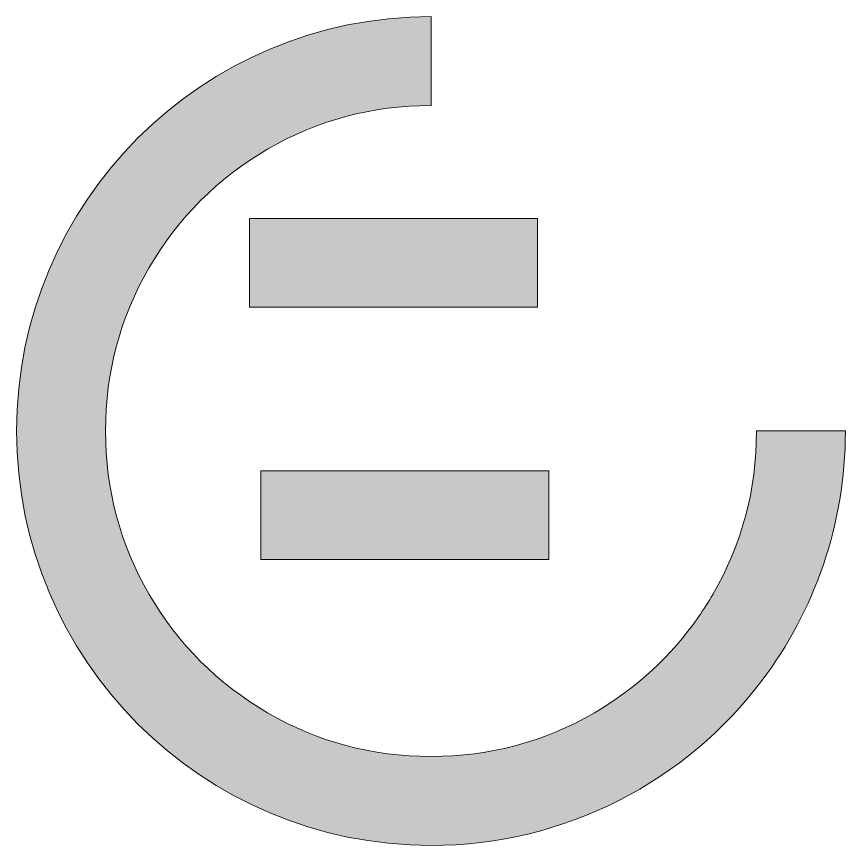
# Model space of a CAD drawing. Header units: inches. Extents: x 166 to 310, y 355 to 428.
# Drawn here: x 165.6 to 238.7, y 354.9 to 428 of the extents above; entities that cross this region are included whole.
import ezdxf

# ---------------------------------------------------------------- set-up
doc = ezdxf.new("R2010")
doc.units = ezdxf.units.IN
doc.header["$MEASUREMENT"] = 0
doc.layers.add('Ebene 1', color=7, linetype='Continuous')

# ---------------------------------------------------------------- blocks, each defined once
blk = doc.blocks.new('block 3')
at = {"layer": 'Ebene 1', "true_color": 0x757575}
h = blk.add_hatch(color=8, dxfattribs=at)
h.dxf.hatch_style = 2
edge = h.paths.add_edge_path()
edge.add_spline(control_points=[(238.658, 391.463), (238.658, 383.214), (235.924, 375.602), (231.314, 369.487), (224.645, 360.642), (214.051, 354.926), (202.124, 354.926), (181.946, 354.926), (165.587, 371.284), (165.587, 391.463), (165.587, 411.642), (181.946, 428), (202.124, 428), (202.124, 428), (202.124, 420.155), (202.124, 420.155), (196.918, 420.155), (192.116, 418.874), (187.723, 416.309), (183.325, 413.741), (179.846, 410.262), (177.278, 405.865), (174.713, 401.471), (173.432, 396.669), (173.432, 391.463), (173.432, 386.26), (174.713, 381.458), (177.278, 377.061), (179.843, 372.667), (183.325, 369.184), (187.719, 366.619), (192.116, 364.054), (196.918, 362.77), (202.124, 362.77), (207.328, 362.77), (212.129, 364.054), (216.526, 366.619), (220.245, 368.789), (223.307, 371.612), (225.712, 375.089), (226.155, 375.723), (226.573, 376.382), (226.968, 377.061), (229.533, 381.458), (230.817, 386.26), (230.817, 391.463), (230.817, 391.463), (238.658, 391.463), (238.658, 391.463)], knot_values=[0, 0, 0, 0, 1, 1, 1, 2, 2, 2, 3, 3, 3, 4, 4, 4, 5, 5, 5, 6, 6, 6, 7, 7, 7, 8, 8, 8, 9, 9, 9, 10, 10, 10, 11, 11, 11, 12, 12, 12, 13, 13, 13, 14, 14, 14, 15, 15, 15, 16, 16, 16, 16], degree=3, periodic=1)
at = {"layer": 'Ebene 1', "lineweight": 0}
blk.add_open_spline([(238.658, 391.463), (238.658, 383.214), (235.924, 375.602), (231.314, 369.487), (224.645, 360.642), (214.051, 354.926), (202.124, 354.926), (181.946, 354.926), (165.587, 371.284), (165.587, 391.463), (165.587, 411.642), (181.946, 428), (202.124, 428), (202.124, 428), (202.124, 420.155), (202.124, 420.155), (196.918, 420.155), (192.116, 418.874), (187.723, 416.309), (183.325, 413.741), (179.846, 410.262), (177.278, 405.865), (174.713, 401.471), (173.432, 396.669), (173.432, 391.463), (173.432, 386.26), (174.713, 381.458), (177.278, 377.061), (179.843, 372.667), (183.325, 369.184), (187.719, 366.619), (192.116, 364.054), (196.918, 362.77), (202.124, 362.77), (207.328, 362.77), (212.129, 364.054), (216.526, 366.619), (220.245, 368.789), (223.307, 371.612), (225.712, 375.089), (226.155, 375.723), (226.573, 376.382), (226.968, 377.061), (229.533, 381.458), (230.817, 386.26), (230.817, 391.463), (230.817, 391.463), (238.658, 391.463), (238.658, 391.463)], degree=3, knots=[0, 0, 0, 0, 1, 1, 1, 2, 2, 2, 3, 3, 3, 4, 4, 4, 5, 5, 5, 6, 6, 6, 7, 7, 7, 8, 8, 8, 9, 9, 9, 10, 10, 10, 11, 11, 11, 12, 12, 12, 13, 13, 13, 14, 14, 14, 15, 15, 15, 16, 16, 16, 16], dxfattribs=at)
blk = doc.blocks.new('block 4')
at = {"layer": 'Ebene 1', "true_color": 0x1cb7d0}
h = blk.add_hatch(color=132, dxfattribs=at)
h.dxf.hatch_style = 2
h.paths.add_polyline_path([(212.519, 380.14), (187.123, 380.14), (187.123, 387.948), (212.519, 387.948)])
at = {"layer": 'Ebene 1', "lineweight": 0}
blk.add_lwpolyline([(212.519, 380.14), (187.123, 380.14), (187.123, 387.948), (212.519, 387.948), (212.519, 380.14), (212.519, 380.14)], dxfattribs=at)
blk = doc.blocks.new('block 5')
at = {"layer": 'Ebene 1', "true_color": 0x1cb7d0}
h = blk.add_hatch(color=132, dxfattribs=at)
h.dxf.hatch_style = 2
h.paths.add_polyline_path([(211.519, 402.39), (186.123, 402.39), (186.123, 410.198), (211.519, 410.198)])
at = {"layer": 'Ebene 1', "lineweight": 0}
blk.add_lwpolyline([(211.519, 402.39), (186.123, 402.39), (186.123, 410.198), (211.519, 410.198), (211.519, 402.39), (211.519, 402.39)], dxfattribs=at)

msp = doc.modelspace()

# ---------------------------------------------------------------- block references
at = {"layer": 'Ebene 1'}
for name in ['block 3', 'block 5', 'block 4']:
    msp.add_blockref(name, (0, 0), dxfattribs=at)

doc.saveas('drawing.dxf')
